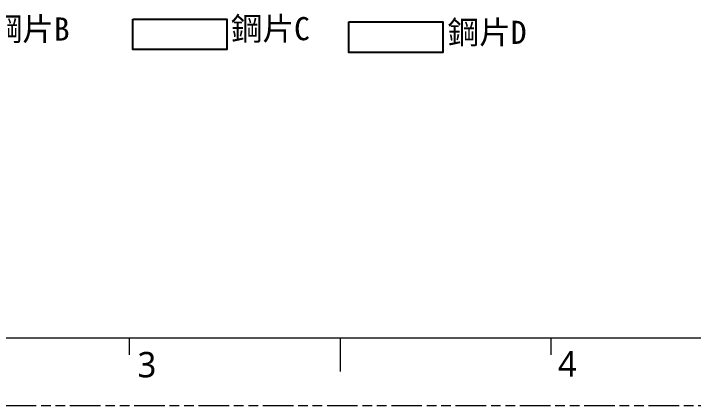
# Model space of a CAD drawing. Extents: x 2864 to 3941, y 2420 to 3182.
# Drawn here: x 3186.9 to 3398.4, y 2420.4 to 2542.3 of the extents above; entities that cross this region are included whole.
import ezdxf

# ---------------------------------------------------------------- set-up
doc = ezdxf.new("R2010")
doc.units = 0
doc.linetypes.add('PHANTOM', pattern=[29.5, 9.5, -1.5, 3, -1.5, 3, -1.5, 9.5])
doc.layers.get('0').update_dxf_attribs({"lineweight": 0})
doc.layers.add('0PAPERF', color=2, linetype='PHANTOM', lineweight=0, plot=False)
for name, color, linetype in [('susb-t_layer0', 3, 'Continuous'), ('susc-t_layer1', 2, 'Continuous'), ('susd-t_layer2', 6, 'Continuous')]:
    doc.layers.add(name, color=color, linetype=linetype)
doc.layers.add('備註', color=1, linetype='Continuous', lineweight=0)
doc.styles.get("Standard").update_dxf_attribs({"font": 'simplex.shx', "height": 2.7})

msp = doc.modelspace()

# ---------------------------------------------------------------- linework, layer by layer
at = {"lineweight": 0}
for p, q in [((2894.63174, 2441.38617), (3908.06702, 2441.38617)), ((3222.81674, 2441.38617), (3222.81674, 2436.13521)), ((3288.45374, 2441.38617), (3288.45374, 2430.88425)), ((3354.09074, 2441.38617), (3354.09074, 2436.13521))]:
    msp.add_line(p, q, dxfattribs=at)
at = {"layer": '0PAPERF'}
msp.add_line((2941.45782, 2441.38617), (3908.06702, 2441.38617), dxfattribs=at)
at = {"layer": 'susc-t_layer1', "linetype": 'Continuous'}
msp.add_lwpolyline([(3223.94303, 2540.60894), (3253.19614, 2540.60894), (3253.19614, 2531.08467), (3223.94303, 2531.08467)], close=True, dxfattribs=at)
at = {"layer": 'susd-t_layer2', "linetype": 'Continuous'}
msp.add_lwpolyline([(3291.21296, 2539.7072), (3320.46607, 2539.7072), (3320.46607, 2530.18293), (3291.21296, 2530.18293)], close=True, dxfattribs=at)
at = {"layer": '備註', "color": 2, "linetype": 'PHANTOM', "lineweight": 0}
msp.add_line((2864.43501, 2420.38233), (3941.15578, 2420.38233), dxfattribs=at)

# ---------------------------------------------------------------- texts
at = {"char_height": 7.87644, "width": 4.7954102, "attachment_point": 1}
for s, insert in [('{\\fMicrosoft JhengHei|b0|i0|c136|p0;\\C0;3}', (3225.43314, 2437.00809)), ('{\\fMicrosoft JhengHei|b0|i0|c136|p0;\\C0;4}', (3356.25185, 2437.23548))]:
    msp.add_mtext(s, dxfattribs=dict(at, insert=insert))
at = {"layer": 'susb-t_layer0', "linetype": 'Continuous', "insert": (3179.78377, 2541.09648), "char_height": 7.2, "width": 55.1807901, "attachment_point": 1}
msp.add_mtext('{\\fSimSun|b0|i0|c134|p2;\\M+5E493\\M+5C6ACB}', dxfattribs=at)
at = {"layer": 'susc-t_layer1', "linetype": 'Continuous', "insert": (3254.51795, 2541.22549), "char_height": 7.2, "width": 55.1807901, "attachment_point": 1}
msp.add_mtext('{\\fSimSun|b0|i0|c134|p2;\\M+5E493\\M+5C6ACC}', dxfattribs=at)
at = {"layer": 'susd-t_layer2', "linetype": 'Continuous', "insert": (3321.95205, 2540.07748), "char_height": 7.2, "width": 55.1807901, "attachment_point": 1}
msp.add_mtext('{\\fSimSun|b0|i0|c134|p2;\\M+5E493\\M+5C6ACD}', dxfattribs=at)

doc.saveas('drawing.dxf')
